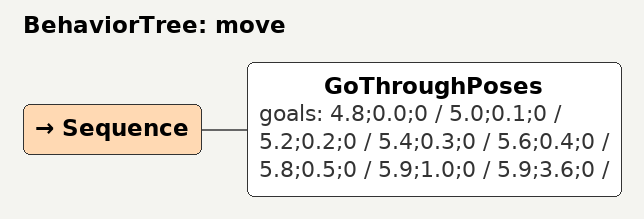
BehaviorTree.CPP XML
<?xml version="1.0" encoding="UTF-8"?>
<root BTCPP_format="4"
      main_tree_to_execute="move">
  <BehaviorTree ID="move">
    <Sequence>
      <GoThroughPoses goals="4.8;0.0;0 /&#10;5.0;0.1;0 /&#10;5.2;0.2;0 /&#10;5.4;0.3;0 /&#10;5.6;0.4;0 /&#10;5.8;0.5;0 /&#10;5.9;1.0;0 /&#10;5.9;3.6;0 /"/>
    </Sequence>
  </BehaviorTree>

</root>
